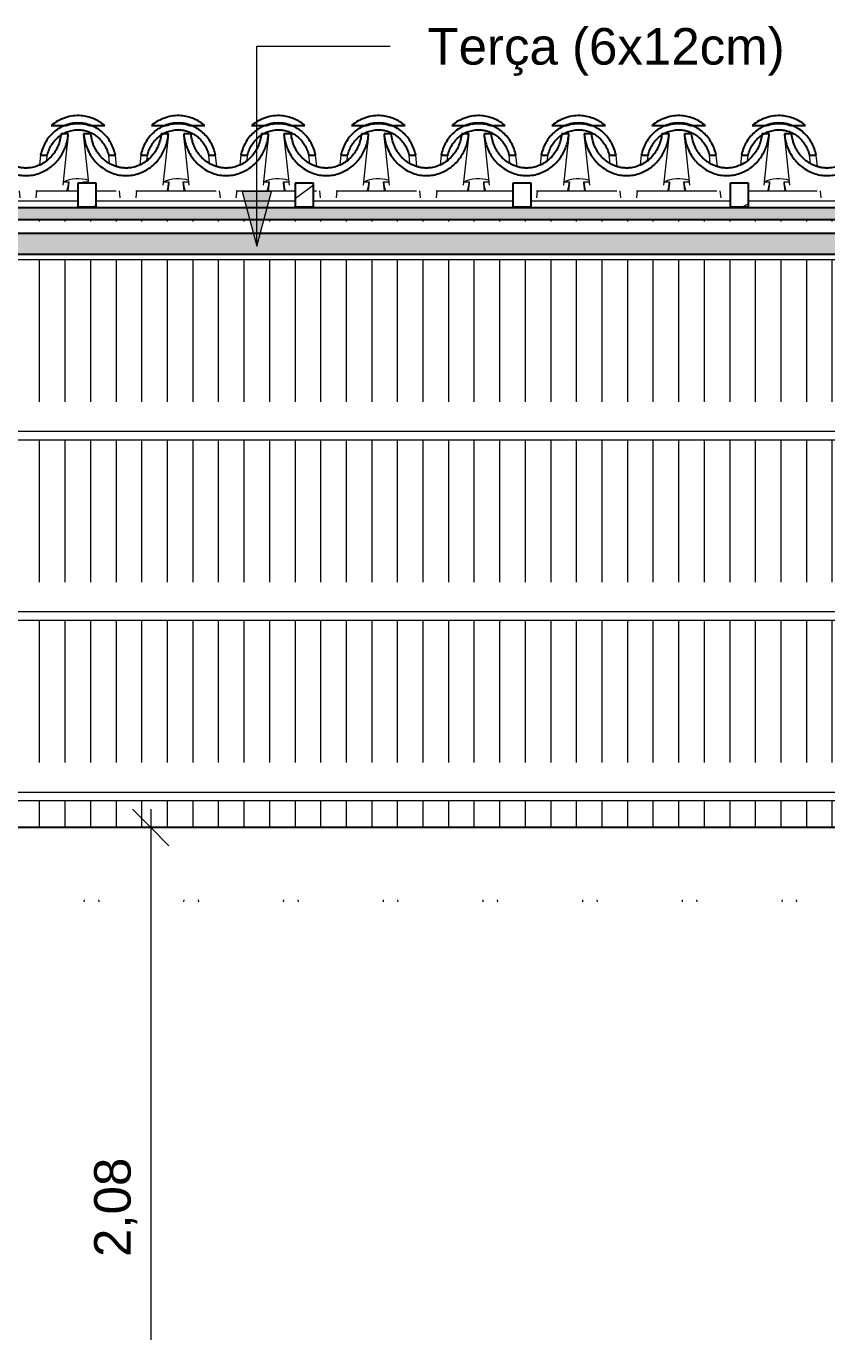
# Model space of a CAD drawing. Header units: millimetres. Extents: x -23833 to 62003, y -3000 to 6760.
# Drawn here: x -12917 to -10725, y 3000 to 6574 of the extents above; entities that cross this region are included whole.
import ezdxf

# ---------------------------------------------------------------- set-up
doc = ezdxf.new("R2010")
doc.units = ezdxf.units.MM
for name, color, linetype, lineweight in [('A-ANNO-DIMS', 211, 'Continuous', 9), ('A-ANNO-DIMS-50', 211, 'Continuous', 9), ('A-GLAZ-CURT', 52, 'Continuous', 9), ('A-GLAZ-CWMG', 51, 'Continuous', 9), ('A-ROOF', 132, 'Continuous', 9), ('A-ROOF-PATT', 132, 'Continuous', 9), ('A-WALL', 113, 'Continuous', 25), ('Corrimãos superiores', 7, 'Continuous', 9), ('G-ANNO-TEXT', 231, 'Continuous', 9)]:
    doc.layers.add(name, color=color, linetype=linetype, lineweight=lineweight)
doc.styles.add('@Arial Unicode MS', font='ARIALUNI.TTF', dxfattribs={"height": 100})
doc.styles.add('Arial_1', font='arial.ttf', dxfattribs={"height": 100})
doc.dimstyles.new('CRT_-__Metros_-_Linha_de_chamada_3_5_mm_1', dxfattribs={"dimscale": 304.8, "dimtxt": 100.584485, "dimasz": 0.328084, "dimexe": 0.164042, "dimexo": 0.0625, "dimgap": 0.082021, "dimtad": 1, "dimlfac": 0.001, "dimrnd": 0.01, "dimzin": 0, "dimdsep": 46, "dimtxsty": '@Arial Unicode MS', "dimblk1": 'OBLIQUE', "dimblk2": 'OBLIQUE', "dimsah": 1, "dimcen": 0.09, "dimdle": 0.164042, "dimazin": 0, "dimtfac": 1, "dimtdec": 4, "dimtix": 1, "dimtmove": 0, "dimatfit": 3, "dimfxl": 0.984252, "dimfxlon": 1, "dimtvp": 1, "dimtolj": 1, "dimtzin": 0, "dimarcsym": 2})
pattern_1 = [(216.87, (-11821.27, 2369.08), (761.9991, 508.00136), [127, -1143]), (206.565, (-11668.87, 2292.88), (-254.0006, -253.9997), [283.981, -283.981]), (198.435, (-11668.87, 2165.88), (-507.99976, -254.0006), [160.644, -642.575])]

# ---------------------------------------------------------------- blocks, each defined once
blk = doc.blocks.new('Tipo de corrimão superior - Corrimão superior_Interno_-3573205-A')
at = {"layer": 'Corrimãos superiores'}
for p, q in [((-8369.7, 4200), (-12289.7, 1586.7)), ((-8369.7, 4200), (-8369.7, 4163.9)), ((-8369.7, 4163.9), (-12289.7, 1550.6)), ((-12289.7, 1550.6), (-12289.7, 1586.7))]:
    blk.add_line(p, q, dxfattribs=at)
blk = doc.blocks.new('Rectangular Mullion - Ripa-4229792-A')
at = {"layer": 'A-GLAZ-CWMG'}
for p, q in [((-12890.5, 6122.6), (-12775.4, 6122.6)), ((-12725.4, 6122.6), (-12670.4, 6122.6)), ((-12616.4, 6122.6), (-12396.3, 6122.6)), ((-12342.3, 6122.6), (-12180, 6122.6)), ((-12130, 6122.6), (-12122.2, 6122.6)), ((-12068.2, 6122.6), (-11848.1, 6122.6)), ((-11794.1, 6122.6), (-11584.7, 6122.6)), ((-11520.1, 6122.6), (-11299.9, 6122.6)), ((-11246, 6122.6), (-11025.9, 6122.6)), ((-10939.3, 6122.6), (-10751.8, 6122.6)), ((-12775.4, 6094.7), (-13320.7, 6094.7)), ((-12180, 6094.7), (-12725.4, 6094.7)), ((-11584.7, 6094.7), (-12130, 6094.7)), ((-10989.3, 6094.7), (-11534.7, 6094.7)), ((-10393.9, 6094.7), (-10939.3, 6094.7))]:
    blk.add_line(p, q, dxfattribs=at)
blk = doc.blocks.new('Rectangular Mullion - Caibro-V18-A')
at = {"layer": 'A-GLAZ-CWMG'}
h = blk.add_hatch(dxfattribs=at)
h.set_pattern_fill('FP_2', color=256, style=0, pattern_type=2)
h.set_pattern_definition(pattern_1)
h.paths.add_polyline_path([(-10989.3, 6079.1), (-10939.3, 6079.1), (-10939.3, 6143.7), (-10989.3, 6143.7)])
at = {"layer": 'A-GLAZ-CWMG', "lineweight": 25}
for p, q in [((-10939.3, 6143.7), (-10989.3, 6143.7)), ((-10989.3, 6143.7), (-10989.3, 6079.1)), ((-10939.3, 6079.1), (-10939.3, 6143.7)), ((-10989.3, 6079.1), (-10939.3, 6079.1))]:
    blk.add_line(p, q, dxfattribs=at)
at = {"layer": 'A-GLAZ-CWMG'}
for p, q in [((-10989.3, 6076.7), (-10989.3, 6079.1)), ((-10939.3, 6076.7), (-10939.3, 6079.1))]:
    blk.add_line(p, q, dxfattribs=at)
blk = doc.blocks.new('Rectangular Mullion - Caibro-V19-A')
at = {"layer": 'A-GLAZ-CWMG', "lineweight": 25}
for p, q in [((-11534.7, 6143.7), (-11584.7, 6143.7)), ((-11584.7, 6143.7), (-11584.7, 6079.1)), ((-11534.7, 6079.1), (-11534.7, 6143.7)), ((-11584.7, 6079.1), (-11534.7, 6079.1))]:
    blk.add_line(p, q, dxfattribs=at)
at = {"layer": 'A-GLAZ-CWMG'}
for p, q in [((-11584.7, 6076.7), (-11584.7, 6079.1)), ((-11534.7, 6076.7), (-11534.7, 6079.1))]:
    blk.add_line(p, q, dxfattribs=at)
blk = doc.blocks.new('Rectangular Mullion - Caibro-V20-A')
at = {"layer": 'A-GLAZ-CWMG'}
h = blk.add_hatch(dxfattribs=at)
h.set_pattern_fill('FP_2', color=256, style=0, pattern_type=2)
h.set_pattern_definition(pattern_1)
h.paths.add_polyline_path([(-12180, 6079.1), (-12130, 6079.1), (-12130, 6143.7), (-12180, 6143.7)])
at = {"layer": 'A-GLAZ-CWMG', "lineweight": 25}
for p, q in [((-12130, 6143.7), (-12180, 6143.7)), ((-12180, 6143.7), (-12180, 6079.1)), ((-12130, 6079.1), (-12130, 6143.7)), ((-12180, 6079.1), (-12130, 6079.1))]:
    blk.add_line(p, q, dxfattribs=at)
at = {"layer": 'A-GLAZ-CWMG'}
for p, q in [((-12180, 6076.7), (-12180, 6079.1)), ((-12130, 6076.7), (-12130, 6079.1))]:
    blk.add_line(p, q, dxfattribs=at)
blk = doc.blocks.new('Rectangular Mullion - Caibro-V21-A')
at = {"layer": 'A-GLAZ-CWMG'}
h = blk.add_hatch(dxfattribs=at)
h.set_pattern_fill('FP_2', color=256, style=0, pattern_type=2)
h.set_pattern_definition(pattern_1)
h.paths.add_polyline_path([(-12775.4, 6079.1), (-12725.4, 6079.1), (-12725.4, 6143.7), (-12775.4, 6143.7)])
at = {"layer": 'A-GLAZ-CWMG', "lineweight": 25}
for p, q in [((-12725.4, 6143.7), (-12775.4, 6143.7)), ((-12775.4, 6143.7), (-12775.4, 6079.1)), ((-12725.4, 6079.1), (-12725.4, 6143.7)), ((-12775.4, 6079.1), (-12725.4, 6079.1))]:
    blk.add_line(p, q, dxfattribs=at)
at = {"layer": 'A-GLAZ-CWMG'}
for p, q in [((-12775.4, 6076.7), (-12775.4, 6079.1)), ((-12725.4, 6076.7), (-12725.4, 6079.1))]:
    blk.add_line(p, q, dxfattribs=at)
blk = doc.blocks.new('Rectangular Mullion - Terça-4255527-A')
at = {"layer": 'A-GLAZ-CWMG'}
for p, q in [((-5489.7, 4476.4), (-16579.7, 4476.4)), ((-16579.7, 4454.2), (-5489.7, 4454.2))]:
    blk.add_line(p, q, dxfattribs=at)
blk = doc.blocks.new('Rectangular Mullion - Terça-V31-A')
at = {"layer": 'A-GLAZ-CWMG'}
for p, q in [((-5489.7, 4970.2), (-16579.7, 4970.2)), ((-16579.7, 4947.9), (-5489.7, 4947.9))]:
    blk.add_line(p, q, dxfattribs=at)
blk = doc.blocks.new('Rectangular Mullion - Terça-V32-A')
at = {"layer": 'A-GLAZ-CWMG'}
for p, q in [((-5489.7, 5463.9), (-16579.7, 5463.9)), ((-16579.7, 5441.6), (-5489.7, 5441.6))]:
    blk.add_line(p, q, dxfattribs=at)
blk = doc.blocks.new('Rectangular Mullion - Terça-V33-A')
at = {"layer": 'A-GLAZ-CWMG'}
h = blk.add_hatch(dxfattribs=at)
h.set_pattern_fill('FP_2', color=256, style=0, pattern_type=2)
h.set_pattern_definition(pattern_1)
h.paths.add_polyline_path([(-19919.7, 5949.9), (-3199.7, 5949.9), (-3199.7, 6005.8), (-19919.7, 6005.8), (-19919.7, 5997.2)])
at = {"layer": 'A-GLAZ-CWMG', "lineweight": 25}
for p, q in [((-3199.7, 6005.8), (-19919.7, 6005.8)), ((-19919.7, 5949.9), (-3199.7, 5949.9))]:
    blk.add_line(p, q, dxfattribs=at)
at = {"layer": 'A-GLAZ-CWMG'}
blk.add_line((-16579.7, 5935.3), (-5479.7, 5935.3), dxfattribs=at)
blk = doc.blocks.new('COLONIAL BASE - COLONIAL BASE-4236683-A')
at = {"layer": 'A-GLAZ-CURT'}
for p, q in [((-3712.8, 6122.6), (-3715.5, 6147.5)), ((-3715.5, 6147.5), (-3700.2, 6147.5)), ((-3496.2, 6147.5), (-3480.9, 6147.5)), ((-3480.9, 6147.5), (-3483.6, 6122.6)), ((-3712.8, 6122.6), (-3715.1, 6143.3)), ((-3481.3, 6143.3), (-3483.6, 6122.6))]:
    blk.add_line(p, q, dxfattribs=at)
for centre, major_axis, start_param, end_param in [((-3729.7, 6076.6), (85.3, 0), 1.218641, 2.069926), ((-3598.2, 6154.4), (117.5, 0), 3.205466, 3.438355), ((-3598.2, 6154.4), (117.5, 0), 5.986423, 6.219312)]:
    blk.add_ellipse(centre, major_axis=major_axis, ratio=0.928477, start_param=start_param, end_param=end_param, dxfattribs=at)
blk = doc.blocks.new('COLONIAL BASE - COLONIAL BASE-V41-A')
at = {"layer": 'A-GLAZ-CURT', "lineweight": 25}
for p, q in [((-3694.3, 6278.4), (-3714.2, 6278.4)), ((-3482.2, 6278.4), (-3502.1, 6278.4)), ((-3832.1, 6220.1), (-3813.8, 6220.1)), ((-3645.6, 6220.1), (-3627.3, 6220.1))]:
    blk.add_line(p, q, dxfattribs=at)
at = {"layer": 'A-GLAZ-CURT'}
for p, q in [((-3699.3, 6138.7), (-3714.2, 6278.4)), ((-3710.9, 6247.8), (-3713.9, 6274.9)), ((-3482.2, 6278.4), (-3497.1, 6138.7)), ((-3482.5, 6274.9), (-3485.5, 6247.8)), ((-3832.1, 6220.1), (-3834.9, 6193.6)), ((-3815.2, 6205.4), (-3813.8, 6220.1)), ((-3643.5, 6197.7), (-3645.6, 6220.1)), ((-3624, 6189), (-3627.3, 6220.1)), ((-3617, 6122.9), (-3614.9, 6103.7))]:
    blk.add_line(p, q, dxfattribs=at)
at = {"layer": 'A-GLAZ-CURT', "lineweight": 25}
for points, knots in [([(-3627.3, 6220.1), (-3628.5, 6226.1), (-3631.9, 6237.8), (-3639.6, 6254.6), (-3649.8, 6269.8), (-3666.7, 6287.6), (-3693.1, 6303.9), (-3729.7, 6310.9), (-3766.3, 6303.9), (-3792.7, 6287.6), (-3809.6, 6269.8), (-3819.9, 6254.6), (-3827.5, 6237.8), (-3830.9, 6226.1), (-3832.1, 6220.1)], [0, 0, 0, 0, 0.0625, 0.125, 0.1875, 0.25, 0.375, 0.5, 0.625, 0.75, 0.8125, 0.875, 0.9375, 1, 1, 1, 1]), ([(-3813.8, 6220.1), (-3812.6, 6225.2), (-3809.3, 6235.2), (-3802.1, 6249.2), (-3792.6, 6261.8), (-3777.2, 6276.2), (-3753.5, 6288.5), (-3727.7, 6291), (-3710.5, 6287.9), (-3701.8, 6285.1), (-3695.4, 6282.5), (-3689.3, 6279.4), (-3681.4, 6274.5), (-3672.4, 6267.4), (-3663.1, 6257.2), (-3655.4, 6245.8), (-3649.4, 6233.3), (-3646.7, 6224.6), (-3645.6, 6220.1)], [0, 0, 0, 0, 0.066667, 0.133333, 0.2, 0.266667, 0.4, 0.533333, 0.591667, 0.620833, 0.65, 0.679167, 0.708333, 0.766667, 0.825, 0.883333, 0.941667, 1, 1, 1, 1]), ([(-3714.2, 6278.4), (-3713.7, 6272.1), (-3711.8, 6259.7), (-3704.5, 6235.6), (-3689, 6208), (-3661.3, 6181.9), (-3632.4, 6168.7), (-3607.6, 6164.4), (-3582.5, 6164.4), (-3553.3, 6172.1), (-3524, 6191.1), (-3502.2, 6216), (-3490, 6240.8), (-3484.2, 6262), (-3482.6, 6272.9), (-3482.2, 6278.4)], [0, 0, 0, 0, 0.052632, 0.105263, 0.210526, 0.315789, 0.421053, 0.473684, 0.526316, 0.631579, 0.723684, 0.815789, 0.907895, 0.953947, 1, 1, 1, 1]), ([(-3502.1, 6278.4), (-3502.6, 6272.6), (-3504.6, 6261.3), (-3510.2, 6244.8), (-3518.4, 6229.6), (-3532.5, 6211.2), (-3555.6, 6193.4), (-3581.3, 6185.8), (-3599.3, 6185), (-3609, 6185.7), (-3618.6, 6187.4), (-3627.9, 6190), (-3637, 6193.7), (-3645.5, 6198.3), (-3653.6, 6203.7), (-3663.6, 6212), (-3672.3, 6221.7), (-3679.5, 6232.5), (-3684.1, 6241.1), (-3687.9, 6250), (-3691.9, 6262.4), (-3693.7, 6271.9), (-3694.3, 6278.4)], [0, 0, 0, 0, 0.058824, 0.117647, 0.176471, 0.235294, 0.352941, 0.470588, 0.503676, 0.536765, 0.569853, 0.602941, 0.636029, 0.669118, 0.702206, 0.735294, 0.801471, 0.834559, 0.867647, 0.900735, 0.933824, 1, 1, 1, 1])]:
    blk.add_open_spline(points, degree=3, knots=knots, dxfattribs=at)
blk = doc.blocks.new('COLONIAL BASE - COLONIAL BASE-V42-A')
at = {"layer": 'A-GLAZ-CURT', "lineweight": 25}
for p, q in [((-3968.4, 6278.4), (-3988.3, 6278.4)), ((-3756.3, 6278.4), (-3776.2, 6278.4)), ((-4106.2, 6220.1), (-4087.9, 6220.1)), ((-3919.7, 6220.1), (-3901.4, 6220.1))]:
    blk.add_line(p, q, dxfattribs=at)
at = {"layer": 'A-GLAZ-CURT'}
for p, q in [((-3973.4, 6138.7), (-3988.3, 6278.4)), ((-3985, 6247.8), (-3988, 6274.9)), ((-3756.3, 6278.4), (-3771.2, 6138.7)), ((-3756.6, 6274.9), (-3759.5, 6247.8)), ((-4106.2, 6220.1), (-4109, 6193.6)), ((-4089.3, 6205.4), (-4087.9, 6220.1)), ((-3917.6, 6197.7), (-3919.7, 6220.1)), ((-3898.1, 6189), (-3901.4, 6220.1)), ((-4118.6, 6103.7), (-4116.5, 6122.9)), ((-3891.1, 6122.9), (-3889, 6103.7))]:
    blk.add_line(p, q, dxfattribs=at)
at = {"layer": 'A-GLAZ-CURT', "lineweight": 25}
for points, knots in [([(-3901.4, 6220.1), (-3902.6, 6226.1), (-3906, 6237.8), (-3913.7, 6254.6), (-3923.9, 6269.8), (-3940.8, 6287.6), (-3967.2, 6303.9), (-4003.8, 6310.9), (-4040.4, 6303.9), (-4066.8, 6287.6), (-4083.7, 6269.8), (-4093.9, 6254.6), (-4101.6, 6237.8), (-4105, 6226.1), (-4106.2, 6220.1)], [0, 0, 0, 0, 0.0625, 0.125, 0.1875, 0.25, 0.375, 0.5, 0.625, 0.75, 0.8125, 0.875, 0.9375, 1, 1, 1, 1]), ([(-4087.9, 6220.1), (-4086.7, 6225.2), (-4083.4, 6235.2), (-4076.2, 6249.2), (-4066.7, 6261.8), (-4051.3, 6276.2), (-4027.6, 6288.5), (-4001.7, 6291), (-3984.6, 6287.9), (-3975.9, 6285.1), (-3969.5, 6282.5), (-3963.4, 6279.4), (-3955.5, 6274.5), (-3946.5, 6267.4), (-3937.2, 6257.2), (-3929.5, 6245.8), (-3923.5, 6233.3), (-3920.8, 6224.6), (-3919.7, 6220.1)], [0, 0, 0, 0, 0.066667, 0.133333, 0.2, 0.266667, 0.4, 0.533333, 0.591667, 0.620833, 0.65, 0.679167, 0.708333, 0.766667, 0.825, 0.883333, 0.941667, 1, 1, 1, 1]), ([(-3988.3, 6278.4), (-3987.8, 6272.1), (-3985.9, 6259.7), (-3978.6, 6235.6), (-3963.1, 6208), (-3935.4, 6181.9), (-3906.5, 6168.7), (-3881.7, 6164.4), (-3856.6, 6164.4), (-3827.4, 6172.1), (-3798.1, 6191.1), (-3776.3, 6216), (-3764.1, 6240.8), (-3758.3, 6262), (-3756.7, 6272.9), (-3756.3, 6278.4)], [0, 0, 0, 0, 0.052632, 0.105263, 0.210526, 0.315789, 0.421053, 0.473684, 0.526316, 0.631579, 0.723684, 0.815789, 0.907895, 0.953947, 1, 1, 1, 1]), ([(-3776.2, 6278.4), (-3776.7, 6272.6), (-3778.7, 6261.3), (-3784.3, 6244.8), (-3792.5, 6229.6), (-3806.6, 6211.2), (-3829.7, 6193.4), (-3855.4, 6185.8), (-3873.4, 6185), (-3883.1, 6185.7), (-3892.7, 6187.4), (-3902, 6190), (-3911.1, 6193.7), (-3919.6, 6198.3), (-3927.7, 6203.7), (-3937.7, 6212), (-3946.4, 6221.7), (-3953.5, 6232.5), (-3958.2, 6241.1), (-3962, 6250), (-3966, 6262.4), (-3967.8, 6271.9), (-3968.4, 6278.4)], [0, 0, 0, 0, 0.058824, 0.117647, 0.176471, 0.235294, 0.352941, 0.470588, 0.503676, 0.536765, 0.569853, 0.602941, 0.636029, 0.669118, 0.702206, 0.735294, 0.801471, 0.834559, 0.867647, 0.900735, 0.933824, 1, 1, 1, 1])]:
    blk.add_open_spline(points, degree=3, knots=knots, dxfattribs=at)
blk = doc.blocks.new('COLONIAL BASE - COLONIAL BASE-V48-A')
at = {"layer": 'A-GLAZ-CURT'}
for p, q in [((-6181.9, 6143.7), (-6182.3, 6147.5)), ((-6182.3, 6147.5), (-6167.1, 6147.5)), ((-5963, 6147.5), (-5947.8, 6147.5)), ((-5947.8, 6147.5), (-5950.5, 6122.6)), ((-5948.2, 6143.3), (-5950.4, 6122.6))]:
    blk.add_line(p, q, dxfattribs=at)
for centre, major_axis, start_param, end_param in [((-6196.6, 6076.6), (85.3, 0), 1.218641, 2.069926), ((-6065.1, 6154.4), (117.5, 0), 3.205466, 3.239935), ((-6065.1, 6154.4), (117.5, 0), 5.986423, 6.219312)]:
    blk.add_ellipse(centre, major_axis=major_axis, ratio=0.928477, start_param=start_param, end_param=end_param, dxfattribs=at)
blk = doc.blocks.new('COLONIAL BASE - COLONIAL BASE-V43-A')
at = {"layer": 'A-GLAZ-CURT', "lineweight": 25}
for p, q in [((-4516.6, 6278.4), (-4536.5, 6278.4)), ((-4304.5, 6278.4), (-4324.4, 6278.4)), ((-4654.4, 6220.1), (-4636.1, 6220.1)), ((-4467.9, 6220.1), (-4449.6, 6220.1))]:
    blk.add_line(p, q, dxfattribs=at)
at = {"layer": 'A-GLAZ-CURT'}
for p, q in [((-4521.6, 6138.7), (-4536.5, 6278.4)), ((-4533.2, 6247.8), (-4536.2, 6274.9)), ((-4304.5, 6278.4), (-4319.4, 6138.7)), ((-4304.8, 6274.9), (-4307.7, 6247.8)), ((-4654.4, 6220.1), (-4657.2, 6193.6)), ((-4637.5, 6205.4), (-4636.1, 6220.1)), ((-4465.8, 6197.7), (-4467.9, 6220.1)), ((-4446.3, 6189), (-4449.6, 6220.1)), ((-4666.8, 6103.7), (-4664.7, 6122.9))]:
    blk.add_line(p, q, dxfattribs=at)
at = {"layer": 'A-GLAZ-CURT', "lineweight": 25}
for points, knots in [([(-4449.6, 6220.1), (-4450.8, 6226.1), (-4454.2, 6237.8), (-4461.9, 6254.6), (-4472.1, 6269.8), (-4489, 6287.6), (-4515.4, 6303.9), (-4552, 6310.9), (-4588.6, 6303.9), (-4615, 6287.6), (-4631.9, 6269.8), (-4642.1, 6254.6), (-4649.8, 6237.8), (-4653.2, 6226.1), (-4654.4, 6220.1)], [0, 0, 0, 0, 0.0625, 0.125, 0.1875, 0.25, 0.375, 0.5, 0.625, 0.75, 0.8125, 0.875, 0.9375, 1, 1, 1, 1]), ([(-4636.1, 6220.1), (-4634.9, 6225.2), (-4631.6, 6235.2), (-4624.4, 6249.2), (-4614.9, 6261.8), (-4599.5, 6276.2), (-4575.8, 6288.5), (-4549.9, 6291), (-4532.8, 6287.9), (-4524.1, 6285.1), (-4517.6, 6282.5), (-4511.6, 6279.4), (-4503.7, 6274.5), (-4494.7, 6267.4), (-4485.4, 6257.2), (-4477.7, 6245.8), (-4471.7, 6233.3), (-4469, 6224.6), (-4467.9, 6220.1)], [0, 0, 0, 0, 0.066667, 0.133333, 0.2, 0.266667, 0.4, 0.533333, 0.591667, 0.620833, 0.65, 0.679167, 0.708333, 0.766667, 0.825, 0.883333, 0.941667, 1, 1, 1, 1]), ([(-4536.5, 6278.4), (-4536, 6272.1), (-4534.1, 6259.7), (-4526.8, 6235.6), (-4511.3, 6208), (-4483.6, 6181.9), (-4454.7, 6168.7), (-4429.9, 6164.4), (-4404.8, 6164.4), (-4375.6, 6172.1), (-4346.3, 6191.1), (-4324.5, 6216), (-4312.3, 6240.8), (-4306.5, 6262), (-4304.9, 6272.9), (-4304.5, 6278.4)], [0, 0, 0, 0, 0.052632, 0.105263, 0.210526, 0.315789, 0.421053, 0.473684, 0.526316, 0.631579, 0.723684, 0.815789, 0.907895, 0.953947, 1, 1, 1, 1]), ([(-4324.4, 6278.4), (-4324.9, 6272.6), (-4326.9, 6261.3), (-4332.5, 6244.8), (-4340.7, 6229.6), (-4354.8, 6211.2), (-4377.9, 6193.4), (-4403.6, 6185.8), (-4421.6, 6185), (-4431.3, 6185.7), (-4440.9, 6187.4), (-4450.2, 6190), (-4459.3, 6193.7), (-4467.8, 6198.3), (-4475.9, 6203.7), (-4485.9, 6212), (-4494.6, 6221.7), (-4501.7, 6232.5), (-4506.4, 6241.1), (-4510.2, 6250), (-4514.2, 6262.4), (-4516, 6271.9), (-4516.6, 6278.4)], [0, 0, 0, 0, 0.058824, 0.117647, 0.176471, 0.235294, 0.352941, 0.470588, 0.503676, 0.536765, 0.569853, 0.602941, 0.636029, 0.669118, 0.702206, 0.735294, 0.801471, 0.834559, 0.867647, 0.900735, 0.933824, 1, 1, 1, 1])]:
    blk.add_open_spline(points, degree=3, knots=knots, dxfattribs=at)
blk = doc.blocks.new('COLONIAL BASE - COLONIAL BASE-V47-A')
at = {"layer": 'A-GLAZ-CURT', "lineweight": 25}
for p, q in [((-5613, 6278.4), (-5632.9, 6278.4)), ((-5400.9, 6278.4), (-5420.8, 6278.4)), ((-5750.8, 6220.1), (-5732.5, 6220.1)), ((-5564.3, 6220.1), (-5546, 6220.1))]:
    blk.add_line(p, q, dxfattribs=at)
at = {"layer": 'A-GLAZ-CURT'}
for p, q in [((-5618.5, 6143.7), (-5632.9, 6278.4)), ((-5629.6, 6247.8), (-5632.6, 6274.9)), ((-5400.9, 6278.4), (-5415.8, 6138.7)), ((-5401.2, 6274.9), (-5404.1, 6247.8)), ((-5750.8, 6220.1), (-5753.6, 6193.6)), ((-5733.9, 6205.4), (-5732.5, 6220.1)), ((-5562.2, 6197.7), (-5564.3, 6220.1)), ((-5542.7, 6189), (-5546, 6220.1)), ((-5763.2, 6103.7), (-5761.1, 6122.9)), ((-5535.6, 6122.9), (-5533.6, 6103.7))]:
    blk.add_line(p, q, dxfattribs=at)
at = {"layer": 'A-GLAZ-CURT', "lineweight": 25}
for points, knots in [([(-5546, 6220.1), (-5547.2, 6226.1), (-5550.5, 6237.8), (-5558.2, 6254.6), (-5568.5, 6269.8), (-5585.4, 6287.6), (-5611.8, 6303.9), (-5648.4, 6310.9), (-5685, 6303.9), (-5711.4, 6287.6), (-5728.3, 6269.8), (-5738.5, 6254.6), (-5746.2, 6237.8), (-5749.5, 6226.1), (-5750.8, 6220.1)], [0, 0, 0, 0, 0.0625, 0.125, 0.1875, 0.25, 0.375, 0.5, 0.625, 0.75, 0.8125, 0.875, 0.9375, 1, 1, 1, 1]), ([(-5732.5, 6220.1), (-5731.2, 6225.2), (-5728, 6235.2), (-5720.8, 6249.2), (-5711.3, 6261.8), (-5695.9, 6276.2), (-5672.2, 6288.5), (-5646.3, 6291), (-5629.2, 6287.9), (-5620.4, 6285.1), (-5614, 6282.5), (-5607.9, 6279.4), (-5600.1, 6274.5), (-5591.1, 6267.4), (-5581.8, 6257.2), (-5574.1, 6245.8), (-5568.1, 6233.3), (-5565.4, 6224.6), (-5564.3, 6220.1)], [0, 0, 0, 0, 0.066667, 0.133333, 0.2, 0.266667, 0.4, 0.533333, 0.591667, 0.620833, 0.65, 0.679167, 0.708333, 0.766667, 0.825, 0.883333, 0.941667, 1, 1, 1, 1]), ([(-5632.9, 6278.4), (-5632.4, 6272.1), (-5630.5, 6259.7), (-5623.2, 6235.6), (-5607.7, 6208), (-5580, 6181.9), (-5551.1, 6168.7), (-5526.3, 6164.4), (-5501.2, 6164.4), (-5472, 6172.1), (-5442.7, 6191.1), (-5420.9, 6216), (-5408.7, 6240.8), (-5402.9, 6262), (-5401.3, 6272.9), (-5400.9, 6278.4)], [0, 0, 0, 0, 0.052632, 0.105263, 0.210526, 0.315789, 0.421053, 0.473684, 0.526316, 0.631579, 0.723684, 0.815789, 0.907895, 0.953947, 1, 1, 1, 1]), ([(-5420.8, 6278.4), (-5421.3, 6272.6), (-5423.3, 6261.3), (-5428.9, 6244.8), (-5437.1, 6229.6), (-5451.2, 6211.2), (-5474.3, 6193.4), (-5500, 6185.8), (-5518, 6185), (-5527.7, 6185.7), (-5537.3, 6187.4), (-5546.6, 6190), (-5555.7, 6193.7), (-5564.2, 6198.3), (-5572.3, 6203.7), (-5582.3, 6212), (-5591, 6221.7), (-5598.1, 6232.5), (-5602.8, 6241.1), (-5606.6, 6250), (-5610.6, 6262.4), (-5612.4, 6271.9), (-5613, 6278.4)], [0, 0, 0, 0, 0.058824, 0.117647, 0.176471, 0.235294, 0.352941, 0.470588, 0.503676, 0.536765, 0.569853, 0.602941, 0.636029, 0.669118, 0.702206, 0.735294, 0.801471, 0.834559, 0.867647, 0.900735, 0.933824, 1, 1, 1, 1])]:
    blk.add_open_spline(points, degree=3, knots=knots, dxfattribs=at)
blk = doc.blocks.new('COLONIAL BASE - COLONIAL BASE-V45-A')
at = {"layer": 'A-GLAZ-CURT', "lineweight": 25}
for p, q in [((-3802.9, 6301.6), (-3762.2, 6301.6)), ((-3697.2, 6301.6), (-3656.5, 6301.6))]:
    blk.add_line(p, q, dxfattribs=at)
blk.add_open_spline([(-3656.5, 6301.6), (-3661.1, 6305.4), (-3670.6, 6312.3), (-3686.5, 6320.4), (-3703.3, 6325.9), (-3722.3, 6329), (-3743, 6328.6), (-3761.1, 6324.5), (-3774.9, 6319.2), (-3788.1, 6312.6), (-3797.2, 6306.4), (-3802.9, 6301.6)], degree=3, knots=[0, 0, 0, 0, 0.111111, 0.222222, 0.333333, 0.444444, 0.583333, 0.722222, 0.791667, 0.861111, 1, 1, 1, 1], dxfattribs=at)
blk.add_open_spline([(-3762.2, 6301.6), (-3757, 6303.6), (-3746.3, 6306.5), (-3729.7, 6308), (-3713.1, 6306.5), (-3702.4, 6303.6), (-3697.2, 6301.6)], degree=3, dxfattribs=at)
blk = doc.blocks.new('COLONIAL BASE - COLONIAL BASE-V61-A')
at = {"layer": 'A-GLAZ-CURT', "lineweight": 25}
for p, q in [((-11477.6, 6301.6), (-11436.9, 6301.6)), ((-11372, 6301.6), (-11331.3, 6301.6))]:
    blk.add_line(p, q, dxfattribs=at)
at = {"layer": 'A-GLAZ-CURT'}
blk.add_line((-11331.3, 6301.6), (-11331.3, 6301.6), dxfattribs=at)
at = {"layer": 'A-GLAZ-CURT', "lineweight": 25}
blk.add_open_spline([(-11331.3, 6301.6), (-11335.8, 6305.4), (-11345.4, 6312.3), (-11361.2, 6320.4), (-11378.1, 6325.9), (-11397.1, 6329), (-11417.8, 6328.6), (-11435.9, 6324.5), (-11449.6, 6319.2), (-11462.9, 6312.6), (-11471.9, 6306.4), (-11477.6, 6301.6)], degree=3, knots=[0, 0, 0, 0, 0.111111, 0.222222, 0.333333, 0.444444, 0.583333, 0.722222, 0.791667, 0.861111, 1, 1, 1, 1], dxfattribs=at)
blk.add_open_spline([(-11436.9, 6301.6), (-11431.7, 6303.6), (-11421.1, 6306.5), (-11404.5, 6308), (-11387.8, 6306.5), (-11377.2, 6303.6), (-11372, 6301.6)], degree=3, dxfattribs=at)
blk = doc.blocks.new('COLONIAL BASE - COLONIAL BASE-3960684-A')
at = {"layer": 'A-GLAZ-CURT'}
for p, q in [((-8078, 4177.1), (-8078.8, 4182.7)), ((-7846, 4182.7), (-7846.8, 4177.1))]:
    blk.add_line(p, q, dxfattribs=at)
blk = doc.blocks.new('DIMBLOCK14-A')
at = {"layer": 'A-ANNO-DIMS-50', "lineweight": 18}
for p, q in [((-12576, 4380.3), (-12626, 4430.3)), ((-12576, 4380.3), (-12526, 4330.3)), ((-12576, 2300), (-12626, 2350)), ((-12576, 2300), (-12526, 2250))]:
    blk.add_line(p, q, dxfattribs=at)
at = {"layer": 'A-ANNO-DIMS-50'}
for p, q in [((-12576, 4430.3), (-12576, 2300)), ((-12276, 4380.3), (-12626, 4380.3)), ((-12576, 4380.3), (-12276, 4380.3)), ((-12276, 2300), (-12626, 2300)), ((-12576, 2300), (-12276, 2300))]:
    blk.add_line(p, q, dxfattribs=at)
at = {"layer": 'A-ANNO-DIMS-50', "color": 0, "insert": (-12730.8, 3204.9), "char_height": 100, "width": 324.675, "attachment_point": 1, "rotation": 90, "line_spacing_factor": 1.117605, "style": '@Arial Unicode MS'}
blk.add_mtext('2,08', dxfattribs=at)
blk = doc.blocks.new('_Oblique')
at = {"color": 0, "linetype": 'ByBlock', "lineweight": -2}
blk.add_line((-0.5, -0.5), (0.5, 0.5), dxfattribs=at)

msp = doc.modelspace()

# ---------------------------------------------------------------- hatches: boundary and pattern name
at = {"layer": 'A-ROOF-PATT'}
msp.add_hatch(color=256, dxfattribs=at).paths.add_polyline_path([(-11535.623, 6044.391), (-3199.651, 6044.391), (-3199.651, 6076.702), (-19919.651, 6076.702), (-19919.651, 6044.391), (-11576.492, 6044.391)])
h = msp.add_hatch(dxfattribs=at)
h.set_pattern_fill('FP_4', color=256, style=0, pattern_type=2)
h.set_pattern_definition([(90, (0, 6212.23), (-70, 4e-15), [])])
h.paths.add_polyline_path([(-19919.651, 4070.749), (-19363.819, 4070.749), (-19385.852, 4144.192), (-19319.651, 4156.925), (-19319.651, 4454.159), (-19919.651, 4454.159), (-19919.651, 4096.966)])
h.paths.add_polyline_path([(-3199.651, 4070.749), (-3199.651, 4454.159), (-5289.651, 4454.159), (-5289.651, 4380.337), (-3799.651, 4380.337), (-3799.651, 4070.749), (-3484.448, 4070.749)])
h.paths.add_polyline_path([(-19139.651, 4380.337), (-18728.331, 4380.337), (-18728.551, 4436.104), (-18729.653, 4454.159), (-19139.651, 4454.159), (-19139.651, 4400.998)])
h.paths.add_polyline_path([(-16759.651, 4380.337), (-16759.651, 4454.159), (-17169.649, 4454.159), (-17170.97, 4432.51), (-17170.97, 4380.337), (-16766.843, 4380.337)])
h.paths.add_polyline_path([(-11862.574, 4380.337), (-5489.651, 4380.337), (-5489.651, 4454.159), (-16579.651, 4454.159), (-16579.651, 4380.337), (-11903.443, 4380.337)])
h.paths.add_polyline_path([(-16358.154, 4557.926), (-5489.651, 4557.926), (-5489.651, 4947.873), (-16579.651, 4947.873), (-16579.651, 4557.926), (-16399.023, 4557.926)])
h.paths.add_polyline_path([(-4220.088, 4557.926), (-3199.651, 4557.926), (-3199.651, 4947.873), (-5289.651, 4947.873), (-5289.651, 4557.926), (-4260.957, 4557.926)])
h.paths.add_polyline_path([(-17044.317, 4813.978), (-17045.399, 4812.691), (-17044.749, 4812.691), (-17044.425, 4813.656)])
h.paths.add_polyline_path([(-18851.157, 4557.926), (-18758.28, 4557.926), (-18758.28, 4562.842), (-18771.965, 4800), (-17127.336, 4800), (-17141.021, 4557.926), (-16759.651, 4557.926), (-16759.651, 4947.873), (-17715.344, 4947.864), (-17541.151, 4935.62), (-17541.151, 4900.68), (-17332.401, 4881.34), (-17332.401, 4860.34), (-17095.651, 4850.364), (-17095.651, 4844.1), (-17054.379, 4843.6), (-17050.949, 4842.064), (-17049.873, 4841.27), (-17048.559, 4838.714), (-17047.869, 4835.291), (-17046.287, 4827.808), (-17047.289, 4827.001), (-17050.614, 4826.339), (-17052.004, 4824.804), (-17052.07, 4824.227), (-17052.437, 4823.009), (-17052.437, 4822.62), (-17050.961, 4821.102), (-17042.425, 4815.965), (-17042.425, 4815.124), (-17043.959, 4815.965), (-17045.399, 4815.928), (-17043.21, 4815.052), (-17043.986, 4814.581), (-17048.106, 4815.965), (-17050.993, 4815.52), (-17049.081, 4814.589), (-17048.849, 4814.589), (-17048.559, 4815.347), (-17047.026, 4814.964), (-17046.899, 4814.544), (-17043.959, 4813.859), (-17043.344, 4813.656), (-17043.21, 4812.694), (-17041.898, 4813.597), (-17041.426, 4813.01), (-17040.966, 4813.597), (-17040.137, 4812.691), (-17039.244, 4800.018), (-18860.058, 4800.018), (-18859.165, 4812.691), (-18857.312, 4814.563), (-18856.876, 4814.188), (-18856.28, 4813.934), (-18854.864, 4814.205), (-18854.274, 4814.205), (-18853.423, 4813.938), (-18852.458, 4815.198), (-18850.901, 4814.205), (-18849.807, 4815.183), (-18848.402, 4814.905), (-18846.771, 4814.204), (-18845.433, 4815.184), (-18844.464, 4815.365), (-18844.608, 4815.965), (-18856.876, 4815.965), (-18847.755, 4821.865), (-18846.904, 4823.95), (-18846.463, 4824.238), (-18846.908, 4825.173), (-18849.792, 4826.585), (-18852.481, 4827.538), (-18851.496, 4827.527), (-18852.481, 4828.24), (-18853.015, 4828.3), (-18853.902, 4829.814), (-18853.793, 4829.966), (-18852.24, 4832.423), (-18851.157, 4837.926), (-18851.017, 4839.669), (-18846.908, 4843.219), (-18841.748, 4844.1), (-18803.651, 4844.1), (-18803.651, 4850.92), (-18566.901, 4860.34), (-18566.901, 4881.34), (-18358.151, 4900.68), (-18358.151, 4935.62), (-18183.957, 4947.873), (-19139.651, 4947.873), (-19139.651, 4557.926), (-18892.026, 4557.926)])
h.paths.add_polyline_path([(-19919.651, 4557.926), (-19319.651, 4557.926), (-19319.651, 4947.873), (-19919.651, 4947.873), (-19919.651, 4629.022)])
h.paths.add_polyline_path([(-17949.651, 4698.75), (-17942.383, 4700.031), (-17935.989, 4703.724), (-17931.248, 4709.374), (-17928.723, 4716.314), (-17928.724, 4723.692), (-17931.249, 4730.628), (-17935.996, 4736.282), (-17942.384, 4739.969), (-17949.651, 4741.25), (-17956.917, 4739.969), (-17963.313, 4736.274), (-17968.053, 4730.625), (-17970.578, 4723.692), (-17970.578, 4716.311), (-17968.053, 4709.374), (-17963.313, 4703.724), (-17956.918, 4700.031), (-17952.041, 4699.171)])
h.paths.add_polyline_path([(-17050.899, 4812.691), (-17049.805, 4813.807), (-17050.899, 4814.175), (-17050.792, 4813.664)])
h.paths.add_polyline_path([(-17055.628, 4814.548), (-17055.987, 4815.353), (-17056.596, 4814.987), (-17055.925, 4814.683)])
h.paths.add_polyline_path([(-18837.079, 4815.363), (-18838.515, 4815.352), (-18837.703, 4815.317)])
h.paths.add_polyline_path([(-18842.494, 4815.365), (-18843.253, 4815.513), (-18843.253, 4815.3)])
h.paths.add_polyline_path([(-17063.157, 4815.284), (-17066.879, 4815.965), (-17066.879, 4815.321), (-17063.627, 4815.287)])
h.paths.add_polyline_path([(-18846.904, 4823.95), (-18847.168, 4825.239), (-18846.53, 4824.925), (-18846.797, 4824.227)])
h.paths.add_polyline_path([(-19919.651, 5051.64), (-19319.651, 5051.64), (-19319.651, 5441.586), (-19919.651, 5441.586), (-19919.651, 5085.069)])
h.paths.add_polyline_path([(-11985.181, 5051.64), (-5489.651, 5051.64), (-5489.651, 5441.586), (-16579.651, 5441.586), (-16579.651, 5051.64), (-12026.05, 5051.64)])
h.paths.add_polyline_path([(-19139.651, 5051.64), (-16759.651, 5051.64), (-16759.651, 5441.586), (-19139.651, 5441.586), (-19139.651, 5085.069)])
h.paths.add_polyline_path([(-3525.317, 5051.64), (-3199.651, 5051.64), (-3199.651, 5441.586), (-5289.651, 5441.586), (-5289.651, 5051.64), (-3566.186, 5051.64)])
h.paths.add_polyline_path([(-16317.285, 5545.353), (-5489.651, 5545.353), (-5489.651, 5646.465), (-5479.651, 5646.465), (-5479.651, 5935.299), (-16579.651, 5935.299), (-16579.651, 5545.353), (-16358.154, 5545.353)])
h.paths.add_polyline_path([(-17175.532, 5545.353), (-16759.651, 5545.353), (-16759.651, 5935.299), (-19139.651, 5935.299), (-19139.651, 5545.353), (-17216.401, 5545.353)])
h.paths.add_polyline_path([(-19319.651, 5545.353), (-19319.651, 5935.299), (-19919.651, 5935.299), (-19919.651, 5545.353), (-19341.584, 5545.353)])
h.paths.add_polyline_path([(-5282.68, 5545.353), (-3199.651, 5545.353), (-3199.651, 5935.299), (-5299.651, 5935.299), (-5299.651, 5646.465), (-5289.651, 5646.465), (-5289.651, 5545.353)])
h.paths.add_polyline_path([(-3320.972, 6039.066), (-3199.651, 6039.066), (-3199.651, 6044.391), (-5299.651, 6044.391), (-5299.651, 6039.066), (-3361.841, 6039.066)])
h.paths.add_polyline_path([(-7898.29, 6039.066), (-5479.651, 6039.066), (-5479.651, 6044.391), (-16579.651, 6044.391), (-16579.651, 6039.066), (-7939.159, 6039.066)])
h.paths.add_polyline_path([(-18033.779, 6039.066), (-16759.651, 6039.066), (-16759.651, 6044.391), (-19139.651, 6044.391), (-19139.651, 6039.066), (-18074.648, 6039.066)])
h.paths.add_polyline_path([(-19919.651, 6039.066), (-19319.651, 6039.066), (-19319.651, 6044.391), (-19919.651, 6044.391)])
at = {"layer": 'G-ANNO-TEXT'}
msp.add_hatch(color=7, dxfattribs=at).paths.add_polyline_path([(-12285.076, 5971.005), (-12244.884, 6121.005), (-12325.269, 6121.005)])

# ---------------------------------------------------------------- linework, layer by layer
at = {"layer": 'A-ROOF', "lineweight": 25}
for p, q in [((-3199.651, 6076.702), (-19919.651, 6076.702)), ((-19919.651, 6044.391), (-3199.651, 6044.391))]:
    msp.add_line(p, q, dxfattribs=at)
at = {"layer": 'A-WALL'}
msp.add_line((-5489.651, 4380.337), (-16579.651, 4380.337), dxfattribs=at)
at = {"layer": 'G-ANNO-TEXT', "color": 7}
for p, q in [((-12285.076, 6518.33), (-11919.904, 6518.33)), ((-12285.076, 5971.005), (-12285.076, 6518.33)), ((-12244.884, 6121.005), (-12325.269, 6121.005)), ((-12325.269, 6121.005), (-12285.076, 5971.005)), ((-12285.076, 5971.005), (-12244.884, 6121.005))]:
    msp.add_line(p, q, dxfattribs=at)

# ---------------------------------------------------------------- block references
at = {"layer": 'A-GLAZ-CURT'}
for name, p in [('COLONIAL BASE - COLONIAL BASE-V45-A', (-9045.246, 0)), ('COLONIAL BASE - COLONIAL BASE-V45-A', (-8771.148, 0)), ('COLONIAL BASE - COLONIAL BASE-V45-A', (-8497.049, 0)), ('COLONIAL BASE - COLONIAL BASE-V45-A', (-8222.951, 0)), ('COLONIAL BASE - COLONIAL BASE-V45-A', (-7948.852, 0)), ('COLONIAL BASE - COLONIAL BASE-V61-A', (0, 0)), ('COLONIAL BASE - COLONIAL BASE-V45-A', (-7400.656, 0)), ('COLONIAL BASE - COLONIAL BASE-V45-A', (-7126.557, 0)), ('COLONIAL BASE - COLONIAL BASE-V42-A', (-9045.246, 0)), ('COLONIAL BASE - COLONIAL BASE-V47-A', (-7126.557, 0)), ('COLONIAL BASE - COLONIAL BASE-V42-A', (-8497.049, 0)), ('COLONIAL BASE - COLONIAL BASE-V42-A', (-8222.951, 0)), ('COLONIAL BASE - COLONIAL BASE-V42-A', (-7948.852, 0)), ('COLONIAL BASE - COLONIAL BASE-V43-A', (-7126.557, 0)), ('COLONIAL BASE - COLONIAL BASE-V42-A', (-7400.656, 0)), ('COLONIAL BASE - COLONIAL BASE-V42-A', (-7126.557, 0)), ('COLONIAL BASE - COLONIAL BASE-V41-A', (-7126.557, 0)), ('COLONIAL BASE - COLONIAL BASE-4236683-A', (-9319.344, 0)), ('COLONIAL BASE - COLONIAL BASE-V48-A', (-6578.361, 0)), ('COLONIAL BASE - COLONIAL BASE-4236683-A', (-8771.148, 0)), ('COLONIAL BASE - COLONIAL BASE-4236683-A', (-8497.049, 0)), ('COLONIAL BASE - COLONIAL BASE-4236683-A', (-8222.951, 0)), ('COLONIAL BASE - COLONIAL BASE-4236683-A', (-7948.852, 0)), ('COLONIAL BASE - COLONIAL BASE-4236683-A', (-7674.754, 0)), ('COLONIAL BASE - COLONIAL BASE-4236683-A', (-7400.656, 0)), ('COLONIAL BASE - COLONIAL BASE-4236683-A', (-7126.557, 0)), ('COLONIAL BASE - COLONIAL BASE-3960684-A', (-4911.781, 0)), ('COLONIAL BASE - COLONIAL BASE-3960684-A', (-4638.904, 0)), ('COLONIAL BASE - COLONIAL BASE-3960684-A', (-4366.027, 0)), ('COLONIAL BASE - COLONIAL BASE-3960684-A', (-4093.151, 0)), ('COLONIAL BASE - COLONIAL BASE-3960684-A', (-3820.274, 0)), ('COLONIAL BASE - COLONIAL BASE-3960684-A', (-3547.397, 0)), ('COLONIAL BASE - COLONIAL BASE-3960684-A', (-3274.521, 0)), ('COLONIAL BASE - COLONIAL BASE-3960684-A', (-3001.644, 0)), ('COLONIAL BASE - COLONIAL BASE-3960684-A', (-2728.767, 0))]:
    msp.add_blockref(name, p, dxfattribs=at)
at = {"layer": 'A-GLAZ-CWMG'}
for name in ['Rectangular Mullion - Ripa-4229792-A', 'Rectangular Mullion - Caibro-V21-A', 'Rectangular Mullion - Caibro-V20-A', 'Rectangular Mullion - Caibro-V19-A', 'Rectangular Mullion - Caibro-V18-A', 'Rectangular Mullion - Terça-V33-A', 'Rectangular Mullion - Terça-V32-A', 'Rectangular Mullion - Terça-V31-A', 'Rectangular Mullion - Terça-4255527-A']:
    msp.add_blockref(name, (0, 0), dxfattribs=at)
at = {"layer": 'Corrimãos superiores'}
msp.add_blockref('Tipo de corrimão superior - Corrimão superior_Interno_-3573205-A', (0, 0), dxfattribs=at)

# ---------------------------------------------------------------- texts
at = {"layer": 'G-ANNO-TEXT', "color": 7, "insert": (-11818.304, 6568.33), "char_height": 100, "width": 1210.54813, "attachment_point": 1, "style": 'Arial_1'}
msp.add_mtext('Terça (6x12cm)', dxfattribs=at)

# ---------------------------------------------------------------- dimensions: what is measured, and where the dimension line sits
at = {"layer": 'A-ANNO-DIMS'}
dim = msp.add_linear_dim(base=(-12576.018, 2300), p1=(-12276.018, 4380.337), p2=(-12276.018, 2300), angle=90, dimstyle='CRT_-__Metros_-_Linha_de_chamada_3_5_mm_1', override={"dimpost": '<>', "dimfxl": 2080.33677}, dxfattribs=at)
dim.commit()
dim.dimension.update_dxf_attribs({"geometry": 'DIMBLOCK14-A', "text_midpoint": (-12652.11, 3340.168)})

doc.saveas('drawing.dxf')
